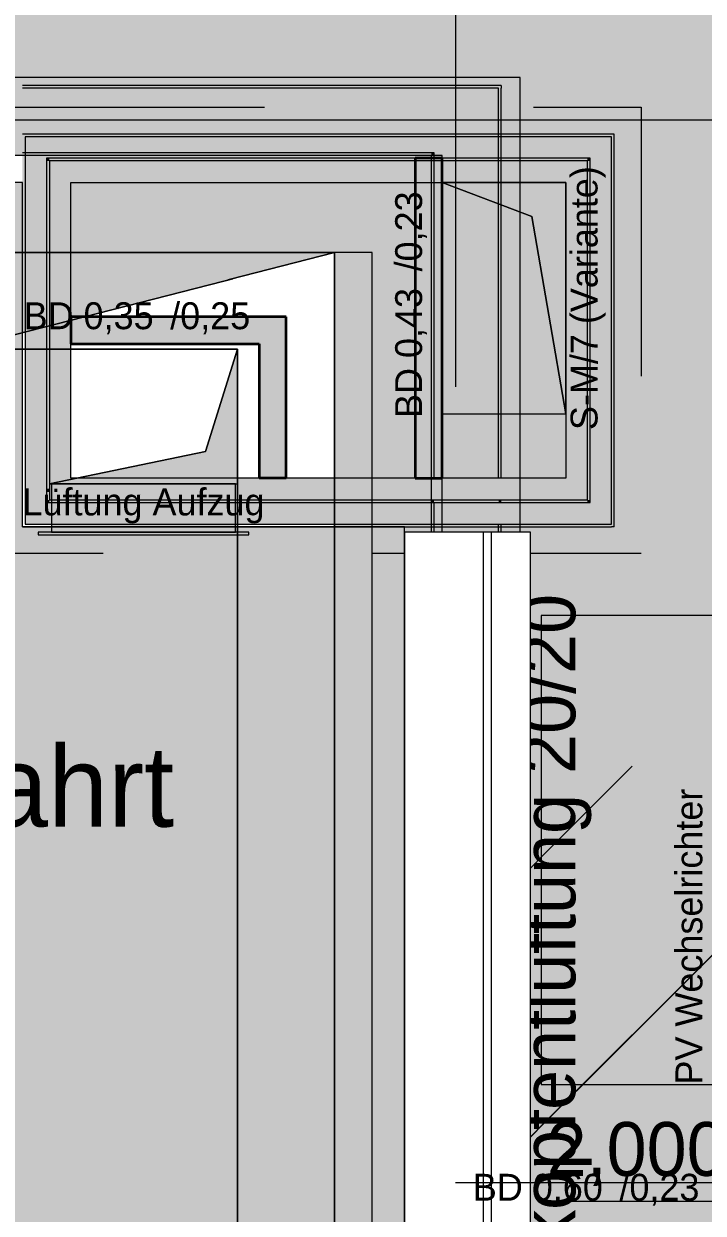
# Model space of a CAD drawing. Header units: metres. Extents: x -3 to 171, y -23 to 41.
# Drawn here: x 10.327 to 11.59, y -5.831 to -3.62 of the extents above; entities that cross this region are included whole.
import ezdxf

# ---------------------------------------------------------------- set-up
doc = ezdxf.new("R2010")
doc.units = ezdxf.units.M
doc.header["$MEASUREMENT"] = 0
doc.set_wipeout_variables(frame=1)
for name, pattern in [('Punkt 1_1', [0.075, 0.025, -0.05]), ('Schnittlinie', [0.006, 0.003, -0.0015, 0, -0.0015]), ('Untersicht', [0.001, 0.0005, -0.0005]), ('Wipeout_Contour', [1, 0, -1])]:
    doc.linetypes.add(name, pattern=pattern)
for name, color, linetype in [('6._Dach PP STG1_1_110 Wand Aussen', 7, 'Continuous'), ('6._Dach PP STG1_1_112 Wand Aussen - Schachtwände', 7, 'Continuous'), ('6._Dach PP STG1_1_140 Brüstung', 7, 'Continuous'), ('6._Dach PP STG1_1_210 Decke', 7, 'Continuous'), ('6._Dach PP STG1_1_220 Bodenaufbau', 7, 'Continuous'), ('6._Dach PP STG1_1_220 Bodenaufbau - Außen_ Gefälle', 7, 'Continuous'), ('6._Dach PP STG1_1_221 Bodenaufbau - Abdichtung', 7, 'Continuous'), ('6._Dach PP STG1_1_240 Unterdämmung', 7, 'Continuous'), ('6._Dach PP STG1_1_270 Deckendurchbruchsymbol', 7, 'Continuous'), ('6._Dach PP STG1_1_430 Aufzug', 7, 'Continuous'), ('6._Dach PP STG1_1_611 Entwässerung', 7, 'Continuous'), ('6._Dach PP STG1_1_613 Klima', 7, 'Continuous'), ('6._Dach PP STG1_1_851 Marker Schnitt', 7, 'Continuous'), ('6._Dach PP STG1_1_915 Allgemein Beschriftung.x', 7, 'Continuous'), ('6._Dach PP STG1_1_950 Polierplan Bemaßung', 7, 'Continuous')]:
    doc.layers.add(name, color=color, linetype=linetype)
doc.styles.add('ERSTELLTER_STIL_2', font='')
doc.styles.get('ERSTELLTER_STIL_2').set_extended_font_data('Eurostile')

msp = doc.modelspace()

# ---------------------------------------------------------------- hatches: boundary and pattern name
at = {"layer": '6._Dach PP STG1_1_110 Wand Aussen', "linetype": 'Continuous', "lineweight": 13, "true_color": 0xff6400}
for points in [[(11.09, -3.74), (10.325, -3.74), (10.325, -3.86), (11.09, -3.86)], [(11.09, -3.86), (11.21, -3.86), (11.21, -3.74)], [(11.09, -3.86), (11.21, -3.74), (11.09, -3.74)], [(11.09, -3.86), (11.09, -4.465), (11.21, -4.465), (11.21, -3.86)], [(11.09, -4.51), (11.09, -4.55), (11.21, -4.55), (11.21, -4.51)], [(11.09, -4.55), (11.09, -4.565), (11.21, -4.565), (11.21, -4.55)], [(11.21, -7.605), (11.21, -4.565), (11.09, -4.565), (11.09, -7.605)]]:
    msp.add_hatch(color=30, dxfattribs=at).paths.add_polyline_path(points)
at = {"layer": '6._Dach PP STG1_1_110 Wand Aussen', "linetype": 'Continuous', "lineweight": 0, "true_color": 0x373737}
for points in [[(11.085, -3.86), (10.325, -3.86), (10.325, -3.865), (11.085, -3.865)], [(11.085, -3.865), (11.09, -3.865), (11.09, -3.86)], [(11.085, -3.865), (11.09, -3.86), (11.085, -3.86)], [(11.085, -3.865), (11.085, -4.465), (11.09, -4.465), (11.09, -3.865)], [(11.085, -4.505), (11.085, -4.51), (11.09, -4.51), (11.09, -4.505)], [(11.085, -4.51), (11.085, -4.565), (11.09, -4.565), (11.09, -4.51)], [(11.09, -7.605), (11.09, -4.565), (11.085, -4.565), (11.085, -7.605)]]:
    msp.add_hatch(color=250, dxfattribs=at).paths.add_polyline_path(points)
at = {"layer": '6._Dach PP STG1_1_112 Wand Aussen - Schachtwände', "linetype": 'Continuous', "lineweight": 13, "true_color": 0xff6400}
for points in [[(10.37, -3.87), (10.33, -3.83), (10.33, -3.87)], [(10.37, -3.83), (10.33, -3.83), (10.37, -3.87)], [(10.37, -3.87), (11.235, -3.87), (11.235, -3.83), (10.37, -3.83)], [(11.38, -3.83), (11.235, -3.83), (11.235, -3.87), (11.38, -3.87)], [(11.38, -3.87), (11.42, -3.83), (11.38, -3.83)], [(11.38, -3.87), (11.42, -3.87), (11.42, -3.83)], [(11.38, -3.87), (11.38, -4.51), (11.42, -4.51), (11.42, -3.87)], [(10.33, -4.55), (10.37, -4.55), (10.37, -4.51)], [(10.33, -4.51), (10.33, -4.55), (10.37, -4.51)], [(10.925, -4.55), (11.105, -4.55), (11.105, -4.51), (10.925, -4.51)], [(11.38, -4.51), (11.105, -4.51), (11.105, -4.55), (11.38, -4.55)], [(11.21, -4.51), (11.21, -4.55), (11.215, -4.55), (11.215, -4.51)], [(11.38, -4.55), (11.42, -4.55), (11.38, -4.51)], [(11.42, -4.51), (11.38, -4.51), (11.42, -4.55)]]:
    msp.add_hatch(color=30, dxfattribs=at).paths.add_polyline_path(points)
at = {"layer": '6._Dach PP STG1_1_112 Wand Aussen - Schachtwände', "linetype": 'Continuous', "lineweight": 0, "true_color": 0x373737}
for points in [[(10.375, -3.875), (10.37, -3.87), (10.37, -3.875)], [(10.375, -3.87), (10.37, -3.87), (10.375, -3.875)], [(10.375, -3.875), (11.235, -3.875), (11.235, -3.87), (10.375, -3.87)], [(11.375, -3.87), (11.235, -3.87), (11.235, -3.875), (11.375, -3.875)], [(11.375, -3.875), (11.38, -3.87), (11.375, -3.87)], [(11.375, -3.875), (11.38, -3.875), (11.38, -3.87)], [(11.375, -3.875), (11.375, -4.505), (11.38, -4.505), (11.38, -3.875)], [(10.375, -4.505), (10.37, -4.51), (10.375, -4.51)], [(10.37, -4.505), (10.37, -4.51), (10.375, -4.505)], [(10.925, -4.51), (11.105, -4.51), (11.105, -4.505), (10.925, -4.505)], [(11.09, -4.505), (11.09, -4.51), (11.21, -4.51), (11.21, -4.505)], [(11.375, -4.505), (11.105, -4.505), (11.105, -4.51), (11.375, -4.51)], [(11.21, -4.505), (11.21, -4.51), (11.215, -4.51), (11.215, -4.505)], [(11.375, -4.51), (11.38, -4.51), (11.375, -4.505)], [(11.375, -4.505), (11.38, -4.51), (11.38, -4.505)]]:
    msp.add_hatch(color=250, dxfattribs=at).paths.add_polyline_path(points)
at = {"layer": '6._Dach PP STG1_1_112 Wand Aussen - Schachtwände', "linetype": 'Continuous', "lineweight": 13, "true_color": 0xb85600}
for points in [[(10.415, -3.915), (10.375, -3.875), (10.375, -3.915)], [(10.415, -3.875), (10.375, -3.875), (10.415, -3.915)], [(10.415, -3.915), (11.235, -3.915), (11.235, -3.875), (10.415, -3.875)], [(11.055, -3.87), (11.055, -4.465), (11.105, -4.465), (11.105, -3.87)], [(11.335, -3.875), (11.235, -3.875), (11.235, -3.915), (11.335, -3.915)], [(11.335, -3.915), (11.375, -3.875), (11.335, -3.875)], [(11.335, -3.915), (11.375, -3.915), (11.375, -3.875)], [(11.335, -3.915), (11.335, -4.465), (11.375, -4.465), (11.375, -3.915)], [(10.415, -4.465), (10.375, -4.505), (10.415, -4.505)], [(10.375, -4.465), (10.375, -4.505), (10.415, -4.465)], [(10.925, -4.505), (11.105, -4.505), (11.105, -4.465), (10.925, -4.465)], [(11.085, -4.465), (11.085, -4.505), (11.09, -4.505), (11.09, -4.465)], [(11.09, -4.465), (11.09, -4.505), (11.21, -4.505), (11.21, -4.465)], [(11.335, -4.465), (11.105, -4.465), (11.105, -4.505), (11.335, -4.505)], [(11.21, -4.465), (11.21, -4.505), (11.215, -4.505), (11.215, -4.465)], [(11.335, -4.505), (11.375, -4.505), (11.335, -4.465)], [(11.335, -4.465), (11.375, -4.505), (11.375, -4.465)]]:
    msp.add_hatch(color=32, dxfattribs=at).paths.add_polyline_path(points)
at = {"layer": '6._Dach PP STG1_1_270 Deckendurchbruchsymbol', "linetype": 'Continuous', "lineweight": 0}
msp.add_hatch(color=8, dxfattribs=at).paths.add_polyline_path([(11.335, -4.345), (11.335, -3.915), (11.105, -3.915), (11.2715, -3.9785)])

# ---------------------------------------------------------------- linework, layer by layer
at = {"layer": '6._Dach PP STG1_1_110 Wand Aussen', "color": 7, "linetype": 'Continuous', "lineweight": 13, "ltscale": 1000}
for p, q in [((11.09, -3.74), (10.325, -3.74)), ((11.21, -3.74), (11.09, -3.74)), ((11.21, -3.86), (11.21, -3.74)), ((11.21, -3.86), (11.21, -3.74)), ((11.085, -3.86), (10.325, -3.86)), ((11.09, -3.86), (11.085, -3.86)), ((11.09, -3.865), (11.09, -3.86)), ((11.09, -3.865), (11.09, -3.86)), ((11.09, -4.465), (11.09, -3.865)), ((11.21, -4.465), (11.21, -3.86)), ((11.09, -4.465), (11.085, -4.465)), ((11.09, -4.465), (11.085, -4.465)), ((11.21, -4.465), (11.09, -4.465)), ((11.21, -4.465), (11.09, -4.465)), ((11.215, -4.465), (11.21, -4.465)), ((11.215, -4.465), (11.21, -4.465)), ((11.085, -4.505), (11.09, -4.505)), ((11.085, -4.505), (11.09, -4.505)), ((11.09, -4.505), (11.21, -4.505)), ((11.09, -4.51), (11.21, -4.51)), ((11.09, -4.565), (11.09, -4.51)), ((11.09, -4.51), (11.21, -4.51)), ((11.21, -4.505), (11.215, -4.505)), ((11.21, -4.51), (11.215, -4.51)), ((11.21, -4.55), (11.215, -4.55)), ((11.21, -4.565), (11.21, -4.55)), ((11.21, -4.55), (11.215, -4.55)), ((11.09, -7.605), (11.09, -4.565)), ((11.21, -7.605), (11.21, -4.565))]:
    msp.add_line(p, q, dxfattribs=at)
at = {"layer": '6._Dach PP STG1_1_110 Wand Aussen', "color": 7, "linetype": 'Continuous', "lineweight": 18, "ltscale": 1000}
for p, q in [((10.905, -3.865), (10.325, -3.865)), ((11.085, -3.865), (10.905, -3.865)), ((11.085, -4.045), (11.085, -3.865)), ((11.085, -4.045), (11.085, -3.865)), ((11.085, -4.465), (11.085, -4.045)), ((11.085, -4.565), (11.085, -4.505)), ((11.085, -7.605), (11.085, -4.565))]:
    msp.add_line(p, q, dxfattribs=at)
at = {"layer": '6._Dach PP STG1_1_110 Wand Aussen', "color": 7, "linetype": 'Continuous', "lineweight": 13, "ltscale": 1000, "flags": 128}
for points in [[(11.215, -3.735), (10.325, -3.735)], [(11.215, -3.735), (11.215, -3.74)], [(11.215, -4.465), (11.215, -3.74)], [(11.215, -4.565), (11.215, -4.55)], [(11.215, -7.605), (11.215, -4.565)]]:
    msp.add_lwpolyline(points, dxfattribs=at)
at = {"layer": '6._Dach PP STG1_1_112 Wand Aussen - Schachtwände', "color": 7, "linetype": 'Continuous', "lineweight": 13, "ltscale": 1000}
for p, q in [((10.33, -3.83), (10.33, -3.87)), ((10.37, -3.83), (10.33, -3.83)), ((10.33, -3.83), (10.33, -3.87)), ((11.235, -3.83), (10.37, -3.83)), ((11.38, -3.83), (11.235, -3.83)), ((11.42, -3.83), (11.38, -3.83)), ((11.42, -3.83), (11.38, -3.83)), ((11.42, -3.87), (11.42, -3.83)), ((10.37, -3.87), (10.37, -3.875)), ((10.375, -3.87), (10.37, -3.87)), ((10.37, -3.87), (10.37, -3.875)), ((11.235, -3.87), (10.375, -3.87)), ((10.375, -3.875), (10.375, -3.915)), ((10.415, -3.875), (10.375, -3.875)), ((10.375, -3.875), (10.375, -3.915)), ((11.235, -3.875), (10.415, -3.875)), ((11.375, -3.87), (11.235, -3.87)), ((11.335, -3.875), (11.235, -3.875)), ((11.375, -3.875), (11.335, -3.875)), ((11.375, -3.875), (11.335, -3.875)), ((11.38, -3.87), (11.375, -3.87)), ((11.38, -3.87), (11.375, -3.87)), ((11.375, -3.915), (11.375, -3.875)), ((11.38, -3.875), (11.38, -3.87)), ((11.38, -4.505), (11.38, -3.875)), ((11.42, -4.51), (11.42, -3.87)), ((11.375, -4.465), (11.375, -3.915)), ((10.375, -4.465), (10.375, -4.505)), ((11.375, -4.505), (11.375, -4.465)), ((10.33, -4.51), (10.33, -4.55)), ((10.37, -4.505), (10.37, -4.51)), ((10.37, -4.51), (10.375, -4.51)), ((10.37, -4.51), (10.375, -4.51)), ((10.375, -4.505), (10.415, -4.505)), ((10.375, -4.505), (10.415, -4.505)), ((10.925, -4.505), (11.105, -4.505)), ((10.925, -4.51), (11.105, -4.51)), ((11.105, -4.505), (11.335, -4.505)), ((11.105, -4.51), (11.375, -4.51)), ((11.335, -4.505), (11.375, -4.505)), ((11.335, -4.505), (11.375, -4.505)), ((11.375, -4.51), (11.38, -4.51)), ((11.375, -4.51), (11.38, -4.51)), ((11.38, -4.51), (11.38, -4.505)), ((11.42, -4.55), (11.42, -4.51)), ((10.33, -4.55), (10.37, -4.55)), ((10.33, -4.55), (10.37, -4.55)), ((10.925, -4.55), (11.105, -4.55)), ((11.105, -4.55), (11.38, -4.55)), ((11.38, -4.55), (11.42, -4.55)), ((11.38, -4.55), (11.42, -4.55))]:
    msp.add_line(p, q, dxfattribs=at)
at = {"layer": '6._Dach PP STG1_1_112 Wand Aussen - Schachtwände', "color": 8, "linetype": 'Untersicht', "lineweight": 13, "ltscale": 1000, "flags": 128}
for points in [[(10.275, -3.775), (11.475, -3.775)], [(11.475, -3.775), (11.475, -4.605)]]:
    msp.add_lwpolyline(points, dxfattribs=at)
at = {"layer": '6._Dach PP STG1_1_112 Wand Aussen - Schachtwände', "color": 7, "linetype": 'Continuous', "lineweight": 13, "ltscale": 1000, "flags": 128}
for points in [[(11.235, -3.825), (10.325, -3.825)], [(11.42, -3.825), (11.235, -3.825)], [(11.425, -3.825), (11.42, -3.825)], [(11.425, -4.555), (11.425, -3.825)], [(10.415, -3.915), (11.235, -3.915)], [(11.235, -3.915), (11.335, -3.915)], [(11.335, -3.915), (11.335, -4.465)], [(11.105, -4.465), (10.925, -4.465)], [(11.335, -4.465), (11.105, -4.465)], [(10.325, -4.555), (10.33, -4.555)], [(11.105, -4.555), (11.42, -4.555)], [(11.425, -4.555), (11.42, -4.555)]]:
    msp.add_lwpolyline(points, dxfattribs=at)
at = {"layer": '6._Dach PP STG1_1_112 Wand Aussen - Schachtwände', "color": 7, "linetype": 'Continuous', "lineweight": 35, "ltscale": 1000, "flags": 128}
for points in [[(11.055, -3.87), (11.055, -4.465)], [(11.105, -3.87), (11.055, -3.87)], [(11.105, -4.465), (11.105, -3.87)], [(11.055, -4.465), (11.105, -4.465)]]:
    msp.add_lwpolyline(points, dxfattribs=at)
at = {"layer": '6._Dach PP STG1_1_221 Bodenaufbau - Abdichtung', "color": 171, "linetype": 'Untersicht', "lineweight": 13, "ltscale": 1000, "true_color": 0x6c6cff, "flags": 128}
for points in [[(11.105, -3.8651), (9.4902, -3.865)], [(11.1049, -5.8534), (11.105, -3.8651)], [(11.1049, -5.3538), (12.4154, -4.0433)], [(12.415, -4.5433), (11.1049, -5.8534)], [(12.4154, -4.5433), (11.1049, -5.8539)], [(11.1049, -5.8537), (12.4149, -4.5437)], [(11.105, -5.8533), (12.415, -4.5433)], [(11.1049, -5.8539), (11.1049, -5.3538)]]:
    msp.add_lwpolyline(points, dxfattribs=at)
at = {"layer": '6._Dach PP STG1_1_270 Deckendurchbruchsymbol', "color": 7, "linetype": 'Continuous', "lineweight": 13, "ltscale": 1000, "flags": 128}
for points in [[(11.2715, -3.9785), (11.105, -3.915), (11.105, -4.345), (11.335, -4.345)], [(11.335, -4.345), (11.335, -3.915), (11.105, -3.915), (11.2715, -3.9785)]]:
    msp.add_lwpolyline(points, close=True, dxfattribs=at)
at = {"layer": '6._Dach PP STG1_1_613 Klima', "color": 251, "linetype": 'Continuous', "lineweight": 13, "ltscale": 1000, "true_color": 0x5f5f5f, "flags": 128}
msp.add_lwpolyline([(11.2892, -4.7197), (11.2892, -5.5918), (11.6109, -5.5918), (11.6109, -4.7197)], close=True, dxfattribs=at)
at = {"layer": '6._Dach PP STG1_1_950 Polierplan Bemaßung', "color": 3, "linetype": 'Punkt 1_1', "lineweight": 0, "ltscale": 1000}
msp.add_line((0.4516, -3.7987), (22.9775, -3.7987), dxfattribs=at)
at = {"layer": '6._Dach PP STG1_1_950 Polierplan Bemaßung', "color": 171, "linetype": 'Continuous', "lineweight": 13, "ltscale": 1000, "true_color": 0x6c6cff}
msp.add_line((11.8156, -5.8092), (11.2993, -5.8092), dxfattribs=at)

# ---------------------------------------------------------------- texts
at = {"layer": '6._Dach PP STG1_1_270 Deckendurchbruchsymbol', "color": 1, "linetype": 'Continuous', "lineweight": 0, "char_height": 0.05, "rotation": 90, "style": 'ERSTELLTER_STIL_2'}
for s, insert, attachment_point in [('\\A1;{\\pqc;\\pt0;\\fEurostile|b0|i0|c0|p0;\\W1.000000;S-M/7 (Variante)}', (11.3439, -4.13), 2), ('\\A1;{\\pqc;\\pt0;\\fEurostile|b0|i0|c0|p0;\\W1.000000;BD 0,43\\fEurostile|b0|i0|c0|p0;\\W1.000000;\\A1{\\H.66x;\\S^  ;}\\fEurostile|b0|i0|c0|p0;\\W1.000000; /0,23\\fEurostile|b0|i0|c0|p0;\\W1.000000;\\A1{\\H.66x;\\S^  ;}\\fEurostile|b0|i0|c0|p0;\\W1.000000;\\fEurostile|b0|i0|c0|p0;\\W1.000000;\\A1{\\H.66x;\\S^  ;}}', (11.0824, -4.13), 8)]:
    msp.add_mtext(s, dxfattribs=dict(at, insert=insert, attachment_point=attachment_point))
at = {"layer": '6._Dach PP STG1_1_613 Klima', "color": 7, "linetype": 'Continuous', "lineweight": 13, "insert": (11.5895, -5.5918), "char_height": 0.05, "attachment_point": 7, "rotation": 90, "style": 'ERSTELLTER_STIL_2'}
msp.add_mtext('\\A1;{\\pql;\\fEurostile|b0|i0|c0|p0;\\W1.000000;PV Wechselrichter}', dxfattribs=at)
at = {"layer": '6._Dach PP STG1_1_915 Allgemein Beschriftung.x', "color": 7, "linetype": 'Continuous', "lineweight": 13, "insert": (11.2527, -6.375), "char_height": 0.1, "attachment_point": 1, "rotation": 90, "style": 'ERSTELLTER_STIL_2'}
msp.add_mtext('\\A1;{\\pql;\\fEurostile|b0|i0|c0|p0;\\W1.000000;Schachtkopfentlüftung 20/20}', dxfattribs=at)
at = {"layer": '6._Dach PP STG1_1_915 Allgemein Beschriftung.x', "color": 7, "linetype": 'Continuous', "lineweight": 13, "insert": (9.1795, -4.9627), "char_height": 0.15, "attachment_point": 1, "style": 'ERSTELLTER_STIL_2'}
msp.add_mtext('\\A1;{\\pql;\\fEurostile|b0|i0|c0|p0;\\W1.000000;Aufzugüberfahrt}', dxfattribs=at)
at = {"layer": '6._Dach PP STG1_1_950 Polierplan Bemaßung', "color": 171, "linetype": 'Continuous', "lineweight": 13, "true_color": 0x6c6cff, "insert": (11.2993, -5.7802), "char_height": 0.1, "attachment_point": 7, "style": 'ERSTELLTER_STIL_2'}
msp.add_mtext('\\A1;{\\pql;\\fEurostile|b0|i0|c0|p0;\\W1.000000;2,000\\fEurostile|b0|i0|c0|p0;\\W1.000000;%}', dxfattribs=at)

# ---------------------------------------------------------------- wipeouts: each hides what was drawn before it
at = {"color": 254, "linetype": 'Wipeout_Contour', "lineweight": 0, "ltscale": 34.614529}
msp.add_wipeout([(10.855, -4.095), (10.905, -4.095), (10.905, -4.045)], dxfattribs=at).dxf.layer = '6._Dach PP STG1_1_430 Aufzug'

# ---------------------------------------------------------------- next in the draw order: wipeouts: each hides what was drawn before it
at = {"color": 254, "linetype": 'Wipeout_Contour', "lineweight": 0, "ltscale": 34.518047}
msp.add_wipeout([(10.725, -4.225), (10.855, -4.225), (10.855, -4.095)], dxfattribs=at).dxf.layer = '6._Dach PP STG1_1_430 Aufzug'

# ---------------------------------------------------------------- next in the draw order: wipeouts: each hides what was drawn before it
at = {"color": 254, "linetype": 'Wipeout_Contour', "lineweight": 0, "ltscale": 43.006019}
msp.add_wipeout([(8.975, -4.045), (8.975, -4.095), (10.855, -4.095), (10.855, -4.045)], dxfattribs=at).dxf.layer = '6._Dach PP STG1_1_430 Aufzug'

# ---------------------------------------------------------------- next in the draw order: hatches: boundary and pattern name
at = {"layer": '6._Dach PP STG1_1_112 Wand Aussen - Schachtwände', "linetype": 'Continuous', "lineweight": 13, "true_color": 0xff6400}
msp.add_hatch(color=30, dxfattribs=at).paths.add_polyline_path([(10.33, -3.87), (10.33, -4.045), (10.37, -4.045), (10.37, -3.87)])
at = {"layer": '6._Dach PP STG1_1_112 Wand Aussen - Schachtwände', "linetype": 'Continuous', "lineweight": 0, "true_color": 0x373737}
msp.add_hatch(color=250, dxfattribs=at).paths.add_polyline_path([(10.37, -3.875), (10.37, -4.045), (10.375, -4.045), (10.375, -3.875)])
at = {"layer": '6._Dach PP STG1_1_112 Wand Aussen - Schachtwände', "linetype": 'Continuous', "lineweight": 13, "true_color": 0xb85600}
msp.add_hatch(color=32, dxfattribs=at).paths.add_polyline_path([(10.375, -3.915), (10.375, -4.045), (10.415, -4.045), (10.415, -3.915)])

# ---------------------------------------------------------------- next in the draw order: linework, layer by layer
at = {"layer": '6._Dach PP STG1_1_112 Wand Aussen - Schachtwände', "color": 7, "linetype": 'Continuous', "lineweight": 13, "ltscale": 1000}
for p, q in [((10.33, -3.87), (10.33, -4.045)), ((10.37, -3.875), (10.37, -4.045)), ((10.375, -3.915), (10.375, -4.045))]:
    msp.add_line(p, q, dxfattribs=at)
at = {"layer": '6._Dach PP STG1_1_112 Wand Aussen - Schachtwände', "color": 7, "linetype": 'Continuous', "lineweight": 13, "ltscale": 1000, "flags": 128}
msp.add_lwpolyline([(10.415, -4.045), (10.415, -3.915)], dxfattribs=at)

# ---------------------------------------------------------------- next in the draw order: wipeouts: each hides what was drawn before it
at = {"color": 254, "linetype": 'Wipeout_Contour', "lineweight": 0, "ltscale": 35.135364}
msp.add_wipeout([(10.855, -4.045), (10.855, -4.095), (10.905, -4.045)], dxfattribs=at).dxf.layer = '6._Dach PP STG1_1_430 Aufzug'
at = {"color": 254, "linetype": 'Wipeout_Contour', "lineweight": 0, "ltscale": 43.133456}
msp.add_wipeout([(10.725, -4.095), (9.105, -4.095), (9.105, -4.225), (10.725, -4.225)], dxfattribs=at).dxf.layer = '6._Dach PP STG1_1_430 Aufzug'

# ---------------------------------------------------------------- next in the draw order: hatches: boundary and pattern name
at = {"layer": '6._Dach PP STG1_1_110 Wand Aussen', "linetype": 'Continuous', "lineweight": 13, "true_color": 0x3f7f02}
for points in [[(10.905, -3.865), (10.325, -3.865), (10.325, -4.045), (10.905, -4.045)], [(10.905, -4.045), (11.085, -4.045), (11.085, -3.865)], [(10.905, -4.045), (11.085, -3.865), (10.905, -3.865)]]:
    msp.add_hatch(color=76, dxfattribs=at).paths.add_polyline_path(points)
at = {"layer": '6._Dach PP STG1_1_112 Wand Aussen - Schachtwände', "linetype": 'Continuous', "lineweight": 13, "true_color": 0xff6400}
for points in [[(10.33, -4.045), (10.33, -4.215), (10.37, -4.215), (10.37, -4.045)], [(10.37, -4.51), (10.37, -4.215), (10.33, -4.215), (10.33, -4.51)]]:
    msp.add_hatch(color=30, dxfattribs=at).paths.add_polyline_path(points)
at = {"layer": '6._Dach PP STG1_1_112 Wand Aussen - Schachtwände', "linetype": 'Continuous', "lineweight": 0, "true_color": 0x373737}
for points in [[(10.37, -4.045), (10.37, -4.215), (10.375, -4.215), (10.375, -4.045)], [(10.375, -4.505), (10.375, -4.215), (10.37, -4.215), (10.37, -4.505)]]:
    msp.add_hatch(color=250, dxfattribs=at).paths.add_polyline_path(points)
at = {"layer": '6._Dach PP STG1_1_112 Wand Aussen - Schachtwände', "linetype": 'Continuous', "lineweight": 13, "true_color": 0xb85600}
for points in [[(10.375, -4.045), (10.375, -4.215), (10.415, -4.215), (10.415, -4.045)], [(10.415, -4.465), (10.415, -4.215), (10.375, -4.215), (10.375, -4.465)]]:
    msp.add_hatch(color=32, dxfattribs=at).paths.add_polyline_path(points)

# ---------------------------------------------------------------- next in the draw order: linework, layer by layer
at = {"layer": '6._Dach PP STG1_1_110 Wand Aussen', "color": 7, "linetype": 'Continuous', "lineweight": 18, "ltscale": 1000, "flags": 128}
msp.add_lwpolyline([(10.325, -4.045), (10.905, -4.045)], dxfattribs=at)
at = {"layer": '6._Dach PP STG1_1_112 Wand Aussen - Schachtwände', "color": 7, "linetype": 'Continuous', "lineweight": 13, "ltscale": 1000}
for p, q in [((10.33, -4.045), (10.33, -4.215)), ((10.37, -4.045), (10.37, -4.215)), ((10.375, -4.045), (10.375, -4.215)), ((10.33, -4.215), (10.33, -4.51)), ((10.37, -4.215), (10.37, -4.505)), ((10.375, -4.215), (10.375, -4.465))]:
    msp.add_line(p, q, dxfattribs=at)
at = {"layer": '6._Dach PP STG1_1_112 Wand Aussen - Schachtwände', "color": 7, "linetype": 'Continuous', "lineweight": 13, "ltscale": 1000, "flags": 128}
for points in [[(10.415, -4.215), (10.415, -4.045)], [(10.415, -4.465), (10.415, -4.215)]]:
    msp.add_lwpolyline(points, dxfattribs=at)
at = {"layer": '6._Dach PP STG1_1_112 Wand Aussen - Schachtwände', "color": 7, "linetype": 'Continuous', "lineweight": 35, "ltscale": 1000, "flags": 128}
msp.add_lwpolyline([(10.415, -4.165), (10.415, -4.215)], dxfattribs=at)
at = {"layer": '6._Dach PP STG1_1_430 Aufzug', "color": 7, "linetype": 'Continuous', "lineweight": 18, "ltscale": 1000, "flags": 128}
for points in [[(10.905, -4.045), (8.975, -4.045)], [(10.905, -4.045), (10.905, -4.095)]]:
    msp.add_lwpolyline(points, dxfattribs=at)

# ---------------------------------------------------------------- next in the draw order: wipeouts: each hides what was drawn before it
at = {"color": 254, "linetype": 'Wipeout_Contour', "lineweight": 0, "ltscale": 34.921967}
msp.add_wipeout([(10.725, -4.095), (10.725, -4.225), (10.855, -4.095)], dxfattribs=at).dxf.layer = '6._Dach PP STG1_1_430 Aufzug'

# ---------------------------------------------------------------- next in the draw order: linework, layer by layer
at = {"layer": '6._Dach PP STG1_1_112 Wand Aussen - Schachtwände', "color": 7, "linetype": 'Continuous', "lineweight": 35, "ltscale": 1000, "flags": 128}
for points in [[(10.765, -4.165), (10.415, -4.165)], [(10.815, -4.165), (10.765, -4.165)]]:
    msp.add_lwpolyline(points, dxfattribs=at)
at = {"layer": '6._Dach PP STG1_1_430 Aufzug', "color": 7, "linetype": 'Continuous', "lineweight": 18, "ltscale": 1000, "flags": 128}
msp.add_lwpolyline([(9.105, -4.225), (10.725, -4.225)], dxfattribs=at)

# ---------------------------------------------------------------- next in the draw order: texts
at = {"layer": '6._Dach PP STG1_1_270 Deckendurchbruchsymbol', "color": 1, "linetype": 'Continuous', "lineweight": 0, "insert": (10.55, -4.2024), "char_height": 0.05, "attachment_point": 8, "style": 'ERSTELLTER_STIL_2'}
msp.add_mtext('\\A1;{\\pqc;\\pt0;\\fEurostile|b0|i0|c0|p0;\\W1.000000;BD 0,35\\fEurostile|b0|i0|c0|p0;\\W1.000000;\\A1{\\H.66x;\\S^  ;}\\fEurostile|b0|i0|c0|p0;\\W1.000000; /0,25\\fEurostile|b0|i0|c0|p0;\\W1.000000;\\A1{\\H.66x;\\S^  ;}\\fEurostile|b0|i0|c0|p0;\\W1.000000;\\fEurostile|b0|i0|c0|p0;\\W1.000000;\\A1{\\H.66x;\\S^  ;}}', dxfattribs=at)

# ---------------------------------------------------------------- next in the draw order: wipeouts: each hides what was drawn before it
at = {"color": 254, "linetype": 'Wipeout_Contour', "lineweight": 0, "ltscale": 48.108572}
msp.add_wipeout([(10.905, -5.905), (10.905, -4.095), (10.855, -4.095), (10.855, -5.905)], dxfattribs=at).dxf.layer = '6._Dach PP STG1_1_430 Aufzug'

# ---------------------------------------------------------------- next in the draw order: hatches: boundary and pattern name
at = {"layer": '6._Dach PP STG1_1_110 Wand Aussen', "linetype": 'Continuous', "lineweight": 13, "true_color": 0x3f7f02}
for points in [[(10.905, -4.045), (10.905, -4.465), (11.085, -4.465), (11.085, -4.045)], [(10.905, -4.505), (10.905, -4.565), (11.085, -4.565), (11.085, -4.505)], [(11.085, -7.605), (11.085, -4.565), (10.905, -4.565), (10.905, -7.605)]]:
    msp.add_hatch(color=76, dxfattribs=at).paths.add_polyline_path(points)
at = {"layer": '6._Dach PP STG1_1_112 Wand Aussen - Schachtwände', "linetype": 'Continuous', "lineweight": 13, "true_color": 0xb85600}
msp.add_hatch(color=32, dxfattribs=at).paths.add_polyline_path([(10.905, -4.465), (10.905, -4.505), (11.085, -4.505), (11.085, -4.465)])

# ---------------------------------------------------------------- next in the draw order: linework, layer by layer
at = {"layer": '6._Dach PP STG1_1_110 Wand Aussen', "color": 7, "linetype": 'Continuous', "lineweight": 13, "ltscale": 1000}
for p, q in [((11.085, -4.465), (10.905, -4.465)), ((11.085, -4.465), (10.905, -4.465)), ((10.905, -4.505), (11.085, -4.505)), ((10.905, -4.505), (11.085, -4.505))]:
    msp.add_line(p, q, dxfattribs=at)
at = {"layer": '6._Dach PP STG1_1_110 Wand Aussen', "color": 7, "linetype": 'Continuous', "lineweight": 18, "ltscale": 1000, "flags": 128}
for points in [[(10.905, -4.045), (10.905, -4.565)], [(10.905, -4.565), (10.905, -7.605)]]:
    msp.add_lwpolyline(points, dxfattribs=at)
at = {"layer": '6._Dach PP STG1_1_430 Aufzug', "color": 7, "linetype": 'Continuous', "lineweight": 18, "ltscale": 1000, "flags": 128}
msp.add_lwpolyline([(10.905, -5.905), (10.905, -4.095)], dxfattribs=at)

# ---------------------------------------------------------------- next in the draw order: wipeouts: each hides what was drawn before it
at = {"color": 254, "linetype": 'Wipeout_Contour', "lineweight": 0, "ltscale": 47.875497}
msp.add_wipeout([(10.855, -5.905), (10.855, -4.225), (10.725, -4.225), (10.725, -5.905)], dxfattribs=at).dxf.layer = '6._Dach PP STG1_1_430 Aufzug'

# ---------------------------------------------------------------- next in the draw order: hatches: boundary and pattern name
at = {"layer": '6._Dach PP STG1_1_112 Wand Aussen - Schachtwände', "linetype": 'Continuous', "lineweight": 13, "true_color": 0xb85600}
for points in [[(10.765, -4.165), (10.415, -4.165), (10.415, -4.215), (10.765, -4.215)], [(10.765, -4.215), (10.815, -4.165), (10.765, -4.165)], [(10.765, -4.215), (10.815, -4.215), (10.815, -4.165)], [(10.765, -4.215), (10.765, -4.465), (10.815, -4.465), (10.815, -4.215)], [(10.415, -4.505), (10.925, -4.505), (10.925, -4.465), (10.415, -4.465)]]:
    msp.add_hatch(color=32, dxfattribs=at).paths.add_polyline_path(points)
at = {"layer": '6._Dach PP STG1_1_112 Wand Aussen - Schachtwände', "linetype": 'Continuous', "lineweight": 13, "true_color": 0xff6400}
msp.add_hatch(color=30, dxfattribs=at).paths.add_polyline_path([(10.37, -4.51), (10.37, -4.55), (10.925, -4.55), (10.925, -4.51)])
at = {"layer": '6._Dach PP STG1_1_112 Wand Aussen - Schachtwände', "linetype": 'Continuous', "lineweight": 0, "true_color": 0x373737}
msp.add_hatch(color=250, dxfattribs=at).paths.add_polyline_path([(10.375, -4.51), (10.925, -4.51), (10.925, -4.505), (10.375, -4.505)])
at = {"layer": '6._Dach PP STG1_1_220 Bodenaufbau', "linetype": 'Continuous', "lineweight": 0, "true_color": 0x323232}
h = msp.add_hatch(color=250, dxfattribs=at)
h.paths.add_polyline_path([(8.755, -3.915), (8.755, -3.955), (8.835, -3.955), (8.835, -4.985), (8.795, -4.985), (8.795, -5.835), (8.795, -6.265), (8.795, -7.605), (11.035, -7.605), (11.035, -4.555), (10.325, -4.555), (10.325, -3.915)])
h.paths.add_polyline_path([(8.853, -7.1174), (8.853, -6.0134), (10.957, -6.0134), (10.957, -7.1174)], flags=0)
at = {"layer": '6._Dach PP STG1_1_220 Bodenaufbau - Außen_ Gefälle', "linetype": 'Continuous', "lineweight": 0, "true_color": 0x323232}
h = msp.add_hatch(color=250, dxfattribs=at)
h.paths.add_polyline_path([(6.565, -4.5433), (0.1867, -4.5433), (0.2083, -10.4546), (6.43, -10.4546), (6.43, -14.87), (12.38, -14.87), (12.38, -10.4546), (18.8202, -10.4546), (18.8399, -4.5433), (12.4199, -4.5433), (12.415, -1.67), (6.565, -1.67)])
h.paths.add_polyline_path([(6.495, -7.395), (8.015, -7.395), (8.015, -7.605), (8.745, -7.605), (8.745, -6.215), (7.975, -6.215), (7.975, -5.885), (8.745, -5.885), (8.745, -3.865), (11.105, -3.865), (11.105, -6.245), (11.105, -7.605), (11.5565, -7.605), (11.5565, -8.955), (6.495, -8.955)], flags=0)
at = {"layer": '6._Dach PP STG1_1_270 Deckendurchbruchsymbol', "linetype": 'Continuous', "lineweight": 0, "true_color": 0x3f3f3f}
msp.add_hatch(color=250, dxfattribs=at).paths.add_polyline_path([(10.905, -4.045), (8.925, -4.045), (8.925, -6.065), (9.329, -4.449)])
at = {"layer": '6._Dach PP STG1_1_270 Deckendurchbruchsymbol', "linetype": 'Continuous', "lineweight": 0}
msp.add_hatch(color=8, dxfattribs=at).paths.add_polyline_path([(10.375, -4.475), (10.725, -4.475), (10.725, -4.225), (10.6652, -4.4152)])
at = {"layer": '6._Dach PP STG1_1_270 Deckendurchbruchsymbol', "linetype": 'Continuous', "lineweight": 0, "true_color": 0x002e3f}
for points in [[(10.379, -4.565), (10.721, -4.565), (10.721, -4.475), (10.379, -4.475)], [(10.354, -4.565), (10.354, -4.57), (10.746, -4.57), (10.746, -4.565)]]:
    msp.add_hatch(color=158, dxfattribs=at).paths.add_polyline_path(points)

# ---------------------------------------------------------------- next in the draw order: linework, layer by layer
at = {"layer": '6._Dach PP STG1_1_112 Wand Aussen - Schachtwände', "color": 7, "linetype": 'Continuous', "lineweight": 13, "ltscale": 1000}
for p, q in [((10.375, -4.51), (10.925, -4.51)), ((10.415, -4.505), (10.925, -4.505)), ((10.37, -4.55), (10.925, -4.55))]:
    msp.add_line(p, q, dxfattribs=at)
at = {"layer": '6._Dach PP STG1_1_112 Wand Aussen - Schachtwände', "color": 7, "linetype": 'Continuous', "lineweight": 35, "ltscale": 1000, "flags": 128}
for points in [[(10.815, -4.465), (10.815, -4.165)], [(10.415, -4.215), (10.765, -4.215)], [(10.765, -4.215), (10.765, -4.465)], [(10.815, -4.465), (10.765, -4.465)]]:
    msp.add_lwpolyline(points, dxfattribs=at)
at = {"layer": '6._Dach PP STG1_1_112 Wand Aussen - Schachtwände', "color": 7, "linetype": 'Continuous', "lineweight": 13, "ltscale": 1000, "flags": 128}
for points in [[(10.925, -4.465), (10.415, -4.465)], [(10.33, -4.555), (10.925, -4.555)]]:
    msp.add_lwpolyline(points, dxfattribs=at)
at = {"layer": '6._Dach PP STG1_1_112 Wand Aussen - Schachtwände', "color": 8, "linetype": 'Untersicht', "lineweight": 13, "ltscale": 1000, "flags": 128}
msp.add_lwpolyline([(11.475, -4.605), (10.275, -4.605)], dxfattribs=at)
at = {"layer": '6._Dach PP STG1_1_210 Decke', "color": 7, "linetype": 'Continuous', "lineweight": 13, "ltscale": 1000, "true_color": 0xf4f4f4, "flags": 128}
msp.add_lwpolyline([(11.085, -7.065), (11.085, -3.865), (8.745, -3.865), (8.745, -5.925), (8.745, -6.065), (8.745, -7.065)], dxfattribs=at)
msp.add_lwpolyline([(10.905, -7.605), (8.905, -7.605), (8.905, -6.065), (8.925, -6.065), (8.925, -4.045), (10.905, -4.045)], close=True, dxfattribs=at)
at = {"layer": '6._Dach PP STG1_1_220 Bodenaufbau', "color": 7, "linetype": 'Continuous', "lineweight": 13, "ltscale": 1000, "flags": 128}
msp.add_lwpolyline([(8.755, -3.915), (8.755, -3.955), (8.835, -3.955), (8.835, -4.985), (8.795, -4.985), (8.795, -5.835), (8.795, -6.265), (8.795, -7.605), (11.035, -7.605), (11.035, -4.555), (10.325, -4.555), (10.325, -3.915)], close=True, dxfattribs=at)
at = {"layer": '6._Dach PP STG1_1_220 Bodenaufbau - Außen_ Gefälle', "color": 7, "linetype": 'Continuous', "lineweight": 13, "ltscale": 1000, "flags": 128}
msp.add_lwpolyline([(6.495, -7.395), (6.495, -8.955), (11.5565, -8.955), (11.5565, -7.605), (11.105, -7.605), (11.105, -6.245), (11.105, -3.865), (8.745, -3.865), (8.745, -5.885), (7.975, -5.885), (7.975, -6.215), (8.745, -6.215), (8.745, -7.605), (8.015, -7.605), (8.015, -7.395)], close=True, dxfattribs=at)
at = {"layer": '6._Dach PP STG1_1_240 Unterdämmung', "color": 7, "linetype": 'Continuous', "lineweight": 13, "ltscale": 1000, "true_color": 0xf4f4f4, "flags": 128}
for points in [[(8.925, -6.065), (10.975, -6.065), (10.975, -4.045), (8.925, -4.045)], [(9.105, -5.905), (10.725, -5.905), (10.725, -4.225), (9.105, -4.225)]]:
    msp.add_lwpolyline(points, close=True, dxfattribs=at)
at = {"layer": '6._Dach PP STG1_1_270 Deckendurchbruchsymbol', "color": 7, "linetype": 'Continuous', "lineweight": 13, "ltscale": 1000, "flags": 128}
for points in [[(9.329, -4.449), (8.925, -6.065), (10.905, -6.065), (10.905, -4.045)], [(10.905, -4.045), (8.925, -4.045), (8.925, -6.065), (9.329, -4.449)], [(10.6652, -4.4152), (10.725, -4.225), (10.375, -4.225), (10.375, -4.475)], [(10.375, -4.475), (10.725, -4.475), (10.725, -4.225), (10.6652, -4.4152)], [(10.379, -4.565), (10.721, -4.565), (10.721, -4.475), (10.379, -4.475)], [(10.354, -4.565), (10.354, -4.57), (10.746, -4.57), (10.746, -4.565)]]:
    msp.add_lwpolyline(points, close=True, dxfattribs=at)
at = {"layer": '6._Dach PP STG1_1_430 Aufzug', "color": 7, "linetype": 'Continuous', "lineweight": 18, "ltscale": 1000, "flags": 128}
msp.add_lwpolyline([(10.725, -4.225), (10.725, -5.905)], dxfattribs=at)
at = {"layer": '6._Dach PP STG1_1_611 Entwässerung', "color": 5, "linetype": 'Continuous', "lineweight": 13, "ltscale": 1000, "flags": 128}
msp.add_lwpolyline([(8.6, -7.265), (11.25, -7.265), (11.25, -3.72), (8.6, -3.72)], close=True, dxfattribs=at)

# ---------------------------------------------------------------- next in the draw order: texts
at = {"layer": '6._Dach PP STG1_1_270 Deckendurchbruchsymbol', "color": 1, "linetype": 'Continuous', "lineweight": 0, "insert": (10.55, -4.4839), "char_height": 0.05, "attachment_point": 2, "style": 'ERSTELLTER_STIL_2'}
msp.add_mtext('\\A1;{\\pqc;\\pt0;\\fEurostile|b0|i0|c0|p0;\\W1.000000;Lüftung Aufzug}', dxfattribs=at)

# ---------------------------------------------------------------- next in the draw order: wipeouts: each hides what was drawn before it
at = {"color": 254, "linetype": 'Wipeout_Contour', "lineweight": 0, "ltscale": 50.913312}
msp.add_wipeout([(11.035, -4.565), (11.035, -7.455), (11.1812, -7.455), (11.1812, -4.565)], dxfattribs=at).dxf.layer = '6._Dach PP STG1_1_140 Brüstung'

# ---------------------------------------------------------------- next in the draw order: linework, layer by layer
at = {"layer": '6._Dach PP STG1_1_112 Wand Aussen - Schachtwände', "color": 7, "linetype": 'Continuous', "lineweight": 13, "ltscale": 1000, "flags": 128}
msp.add_lwpolyline([(10.925, -4.555), (11.105, -4.555)], dxfattribs=at)
at = {"layer": '6._Dach PP STG1_1_140 Brüstung', "color": 7, "linetype": 'Continuous', "lineweight": 18, "ltscale": 1000}
msp.add_line((11.035, -4.565), (11.035, -7.455), dxfattribs=at)
at = {"layer": '6._Dach PP STG1_1_140 Brüstung', "color": 7, "linetype": 'Continuous', "lineweight": 18, "ltscale": 1000, "flags": 128}
msp.add_lwpolyline([(11.035, -4.565), (11.035, -7.455)], dxfattribs=at)
at = {"layer": '6._Dach PP STG1_1_851 Marker Schnitt', "color": 7, "linetype": 'Schnittlinie', "lineweight": 13, "ltscale": 1000}
msp.add_line((11.13, 4.805), (11.13, -5.7741), dxfattribs=at)

# ---------------------------------------------------------------- next in the draw order: wipeouts: each hides what was drawn before it
at = {"color": 254, "linetype": 'Wipeout_Contour', "lineweight": 0, "ltscale": 51.190952}
msp.add_wipeout([(11.1812, -4.565), (11.1812, -7.455), (11.1962, -7.455), (11.1962, -4.565)], dxfattribs=at).dxf.layer = '6._Dach PP STG1_1_140 Brüstung'

# ---------------------------------------------------------------- next in the draw order: linework, layer by layer
at = {"layer": '6._Dach PP STG1_1_140 Brüstung', "color": 7, "linetype": 'Continuous', "lineweight": 18, "ltscale": 1000}
msp.add_line((11.1812, -4.565), (11.1812, -7.455), dxfattribs=at)
at = {"layer": '6._Dach PP STG1_1_140 Brüstung', "color": 7, "linetype": 'Continuous', "lineweight": 18, "ltscale": 1000, "flags": 128}
msp.add_lwpolyline([(11.1812, -4.565), (11.035, -4.565)], dxfattribs=at)

# ---------------------------------------------------------------- next in the draw order: wipeouts: each hides what was drawn before it
at = {"color": 254, "linetype": 'Wipeout_Contour', "lineweight": 0, "ltscale": 51.347378}
msp.add_wipeout([(11.2694, -7.455), (11.2694, -4.565), (11.1962, -4.565), (11.1962, -7.455)], dxfattribs=at).dxf.layer = '6._Dach PP STG1_1_140 Brüstung'

# ---------------------------------------------------------------- next in the draw order: linework, layer by layer
at = {"layer": '6._Dach PP STG1_1_140 Brüstung', "color": 7, "linetype": 'Continuous', "lineweight": 18, "ltscale": 1000}
msp.add_line((11.1962, -4.565), (11.1962, -7.455), dxfattribs=at)
at = {"layer": '6._Dach PP STG1_1_140 Brüstung', "color": 7, "linetype": 'Continuous', "lineweight": 18, "ltscale": 1000, "flags": 128}
for points in [[(11.1962, -4.565), (11.1812, -4.565)], [(11.2694, -4.565), (11.1962, -4.565)], [(11.2694, -7.455), (11.2694, -4.565)]]:
    msp.add_lwpolyline(points, dxfattribs=at)
at = {"layer": '6._Dach PP STG1_1_851 Marker Schnitt', "color": 7, "linetype": 'Schnittlinie', "lineweight": 13, "ltscale": 1000}
msp.add_line((11.13, -5.7741), (11.63, -5.7741), dxfattribs=at)

# ---------------------------------------------------------------- next in the draw order: texts
at = {"layer": '6._Dach PP STG1_1_270 Deckendurchbruchsymbol', "color": 1, "linetype": 'Continuous', "lineweight": 0, "insert": (11.385, -5.8224), "char_height": 0.05, "attachment_point": 8, "style": 'ERSTELLTER_STIL_2'}
msp.add_mtext('\\A1;{\\pqc;\\pt0;\\fEurostile|b0|i0|c0|p0;\\W1.000000;BD 0,60\\fEurostile|b0|i0|c0|p0;\\W1.000000;\\A1{\\H.66x;\\S^  ;}\\fEurostile|b0|i0|c0|p0;\\W1.000000; /0,23\\fEurostile|b0|i0|c0|p0;\\W1.000000;\\A1{\\H.66x;\\S^  ;}\\fEurostile|b0|i0|c0|p0;\\W1.000000;\\fEurostile|b0|i0|c0|p0;\\W1.000000;\\A1{\\H.66x;\\S^  ;}}', dxfattribs=at)

doc.saveas('drawing.dxf')
